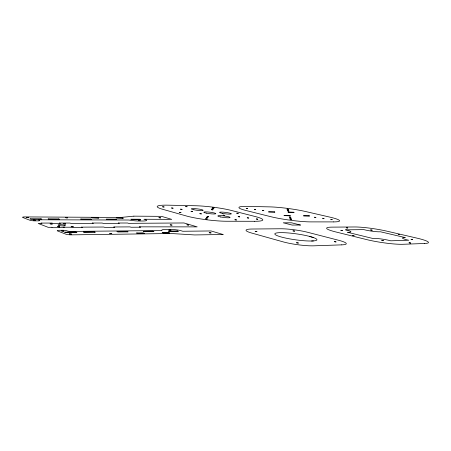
<?xml version="1.0" encoding="UTF-8"?>
<svg xmlns="http://www.w3.org/2000/svg" width="451" height="451" viewBox="0 0 451 451"><rect width="100%" height="100%" fill="white"/><g stroke="black" fill="none" stroke-linecap="round" stroke-linejoin="round"><path stroke-width="0.68" d="M313.434 240.913L311.568 241.003A21.265 2.999 8 0 1 282.117 237.232A21.265 2.999 8 0 1 279.682 232.665A21.265 2.999 8 0 1 309.048 236.268L313.315 237.519A21.265 2.999 8 0 1 313.434 240.913L311.568 241.003M309.736 236.448L313.315 237.519M169.074 229.931L170.94 230.173L169.074 229.931M354.029 235.597L352.451 235.366L354.029 235.597M164.068 206.992L162.574 206.817L164.068 206.992M160.657 217.889L158.972 217.698L160.657 217.889M347.744 227.958L346.278 227.744L347.744 227.958M342.439 230.512L340.911 230.314L342.439 230.512M336.006 241.905L334.287 241.651L336.006 241.905M140.092 220.477L138.305 220.314L140.092 220.477M332.19 219.519L330.831 219.327L332.19 219.519M324.027 218.464L322.674 218.267L324.027 218.464M111.769 233.584L109.683 233.404L111.769 233.584M315.869 217.405L314.51 217.23L315.869 217.405M298.359 243.016L296.538 242.779L298.359 243.016M294.644 231.109L293.009 230.895L294.644 231.109M71.495 234.097L69.285 233.906L71.495 234.097M291.504 219.349L290.066 219.163L291.504 219.349M291.166 218.273L289.756 218.07L291.166 218.273M290.827 217.224L289.424 217.038L290.827 217.224M73.271 226.785L71.19 226.599L73.271 226.785M63.783 231.143L61.607 230.957L63.783 231.143M65.666 223.995L63.614 223.809L65.666 223.995M288.865 211.051L287.575 210.865L288.865 211.051M288.584 210.166L287.304 209.98L288.584 210.166M59.718 226.847L57.598 226.661L59.718 226.847M67.385 217.895L65.48 217.681L67.385 217.895M288.307 209.292L287.028 209.129L288.307 209.292M52.215 224.017L50.123 223.831L52.215 224.017M256.918 231.577L255.204 231.352L256.918 231.577M257.792 219.209L256.309 218.989L257.792 219.209M35.336 220.251L33.261 220.065L35.336 220.251M263.801 210.651L262.448 210.476L263.801 210.651M28.689 217.709L26.66 217.562L28.689 217.709M248.743 218.03L247.238 217.833L248.743 218.03M255.689 209.597L254.358 209.405L255.689 209.597M236.504 219.953L234.937 219.75L236.504 219.953M239.706 216.852L238.201 216.66L239.706 216.852M211.029 232.925L209.208 232.722L211.029 232.925M247.576 208.548L246.24 208.396L247.576 208.548M238.218 213.374L236.769 213.188L238.218 213.374M224.592 215.33L223.098 215.155L224.592 215.33M207.184 218.994L205.588 218.814L207.184 218.994M207.928 217.794L206.355 217.619L207.928 217.794M208.65 216.632L207.088 216.424L208.65 216.632M410.726 243.05L409.102 242.785L410.726 243.05M188.67 225.026L186.928 224.801L188.67 225.026M412.654 239.673L411.103 239.447L412.654 239.673M212.866 209.845L211.434 209.681L212.866 209.845M213.464 208.875L212.038 208.689L213.464 208.875M214.05 207.934L212.652 207.77L214.05 207.934M201.394 213.87L199.866 213.695L201.394 213.87M171.983 225.083L170.202 224.886L171.983 225.083M192.594 211.474L191.083 211.277L192.594 211.474M399.733 234.717L398.233 234.475L399.733 234.717M383.384 240.541L381.766 240.27L383.384 240.541M180.936 212.675L179.38 212.472L180.936 212.675M182.041 209.354L180.541 209.179L182.041 209.354M187.08 206.755L185.637 206.564L187.08 206.755M173.049 208.182L171.555 207.99L173.049 208.182M372.148 230.168L370.688 229.954L372.148 230.168M133.862 216.153L120.834 217.45L24.935 216.914A4.313 0.648 4.7 0 0 22.601 217.416L30.256 220.381A4.668 0.716 4.8 0 0 35.212 220.855L37.974 220.855A3.106 0.479 4.8 0 0 39.355 220.342L38.899 220.167A2.227 0.344 4.9 0 1 39.829 219.778L128.901 220.02A9.809 1.409 6.1 0 0 139.432 221.013L142.375 221.018A9.77 1.404 6.1 0 0 146.524 220.065L143.931 219.265L171.73 219.366L161.509 216.35L133.862 216.153M403.684 237.649L403.459 237.666A11.207 1.325 9 0 0 405.934 239.577L408.769 240.253L390.758 240.8L387.849 240.101A11.687 1.483 8.8 0 0 374.815 238.404L372.706 238.449L347.524 232.282L349.581 232.242A10.948 1.342 8.3 0 0 348.082 230.461L345.511 229.835L363.827 229.627L366.432 230.235A10.508 1.212 8.5 0 0 378.485 231.803L380.413 231.78L405.297 237.609L403.684 237.649M424.56 243.489L402.895 244.284A25.87 3.236 8.7 0 1 366.319 239.515L335.459 231.859A24.393 2.982 8.4 0 1 332.111 227.129L354.542 226.971A23.988 2.802 8.6 0 1 386.935 231.177L416.989 238.139A25.121 2.988 8.9 0 1 424.56 243.489M341.734 244.859L313.682 245.823A21.603 3.18 8 0 1 282.816 241.781L251.703 233.06A20.284 2.875 7.6 0 1 252.137 229.018L280.511 228.764A19.883 2.695 7.9 0 1 307.796 232.321L338.6 240.27A20.831 2.915 8.3 0 1 341.734 244.859M223.065 234.503L194.697 234.943L171.256 233.511L71.613 234.853A4.645 0.789 5 0 1 66.122 234.278L57.238 230.833A4.91 0.817 4.9 0 1 59.758 230.286L62.588 230.258A3.258 0.541 5 0 1 66.911 230.811L67.43 231.008A2.34 0.389 5.1 0 0 70.632 231.431L161.932 230.54A10.418 1.618 6.5 0 1 166.064 229.384L169.046 229.362A10.373 1.607 6.5 0 1 179.864 230.365L182.79 231.267L211.051 230.957L223.065 234.503M144.247 233.274L137.685 233.359L136.529 232.97L143.085 232.891L144.247 233.274M169.508 232.953L163.335 233.032L162.163 232.654L168.33 232.575L169.508 232.953M75.869 232.017L64.538 232.135L65.615 232.547L76.958 232.423L75.869 232.017M94.163 231.825L83.277 231.938L84.371 232.344L95.268 232.226L94.163 231.825M126.99 231.481L116.882 231.583L118.01 231.977L128.123 231.865L126.99 231.481M152.844 231.211L143.333 231.307L144.478 231.684L153.994 231.583L152.844 231.211M177.209 230.951L168.24 231.047L169.396 231.414L178.37 231.318L177.209 230.951M51.955 227.298L48.161 227.315L38.188 223.454L41.943 223.454L40.968 223.076L52.04 223.065L53.026 223.437L60.276 223.431L59.278 223.059L69.939 223.053L70.942 223.42L93.244 223.392L92.218 223.036L102.146 223.031L103.178 223.38L119.261 223.363L118.218 223.014L127.582 223.008L128.636 223.352L183.94 222.963L197.205 226.876L139.387 226.842L140.486 227.197L131.038 227.248L129.95 226.892L113.748 226.977L114.825 227.343L104.807 227.4L103.73 227.028L81.236 227.146L82.291 227.524L71.512 227.586L70.469 227.203L63.151 227.242L64.189 227.631L52.976 227.693L51.955 227.298M300.422 225.032L292.192 225.066L283.262 222.8L291.498 222.794L300.422 225.032M254.685 221.289L226.847 221.249A28.182 3.642 7 0 1 186.308 215.961L162.608 209.27A26.885 3.332 6.7 0 1 167.744 205.171L195.339 205.741A26.214 3.151 7 0 1 231.104 210.386L255.114 216.503A27.184 3.394 7.3 0 1 254.685 221.289M333.39 221.903L311.072 221.892A28.176 3.247 7.8 0 1 270.532 216.627L246.285 210.578A26.902 3.01 7.5 0 1 247.137 206.406L269.675 206.879A26.389 2.847 7.7 0 1 305.688 211.547L329.72 217.089A27.364 3.033 7.9 0 1 333.39 221.903M40.928 218.893L29.986 218.853L30.922 219.214L41.875 219.248L40.928 218.893M58.63 218.96L48.088 218.921L49.041 219.271L59.588 219.304L58.63 218.96M90.516 219.073L80.684 219.039L81.665 219.378L91.508 219.411L90.516 219.073M115.738 219.163L106.447 219.13L107.451 219.462L116.747 219.49L115.738 219.163M139.601 219.248L130.807 219.22L131.822 219.541L140.627 219.569L139.601 219.248M97.771 217.794L91.418 217.765L98.752 218.121L97.771 217.794M122.311 217.918L116.302 217.889L123.315 218.239L122.311 217.918M289.892 215.691L283.961 215.634L290.399 215.815L289.892 215.691M309.053 215.871L303.438 215.82L309.561 215.99L309.053 215.871M274.411 211.976L268.48 211.885L274.896 212.088L274.411 211.976M293.657 212.246L288.037 212.167L294.148 212.365L293.657 212.246M206.451 213.16A6.066 0.755 7 0 0 215.803 213.706A6.066 0.755 7 0 0 207.133 211.925A6.066 0.755 7 0 0 206.451 213.16M222.275 213.34A5.942 0.727 7.1 0 0 231.335 213.875A5.942 0.727 7.1 0 0 222.721 212.128A5.942 0.727 7.1 0 0 222.275 213.34M193.902 209.783A5.953 0.727 6.9 0 0 203.159 210.341A5.953 0.727 6.9 0 0 194.747 208.621A5.953 0.727 6.9 0 0 193.902 209.783M220.612 216.965A6.196 0.789 7.1 0 0 230.066 217.495A6.196 0.789 7.1 0 0 221.091 215.651A6.196 0.789 7.1 0 0 220.612 216.965M59.087 225.494A3.664 0.581 5 0 0 65.203 225.771A3.664 0.581 5 0 0 60.778 224.666A3.664 0.581 5 0 0 59.087 225.494"/></g></svg>
